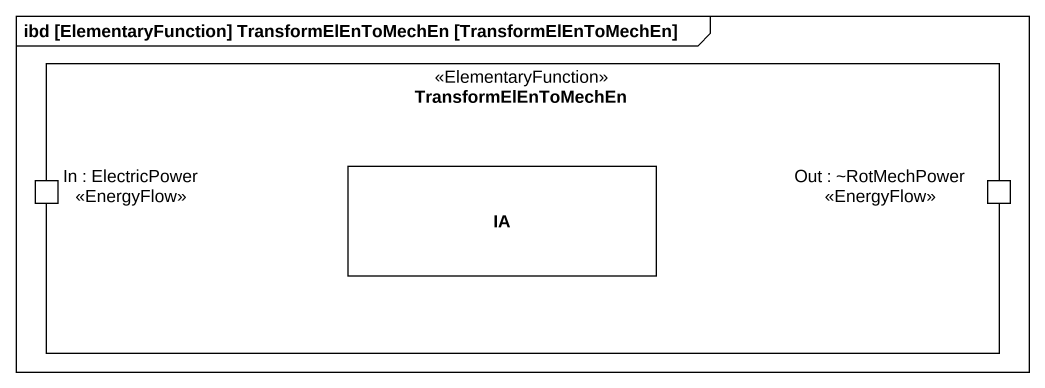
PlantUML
@startuml
mainframe ibd [ElementaryFunction] TransformElEnToMechEn [TransformElEnToMechEn]
rectangle TransformElEnToMechEn <<ElementaryFunction>> {
  port "In : ElectricPower <<EnergyFlow>>" as In_ElectricPower_EnergyFlow
  rectangle IA
  port "Out : ~RotMechPower <<EnergyFlow>>" as Out_RotMechPower_EnergyFlow
}
@enduml
